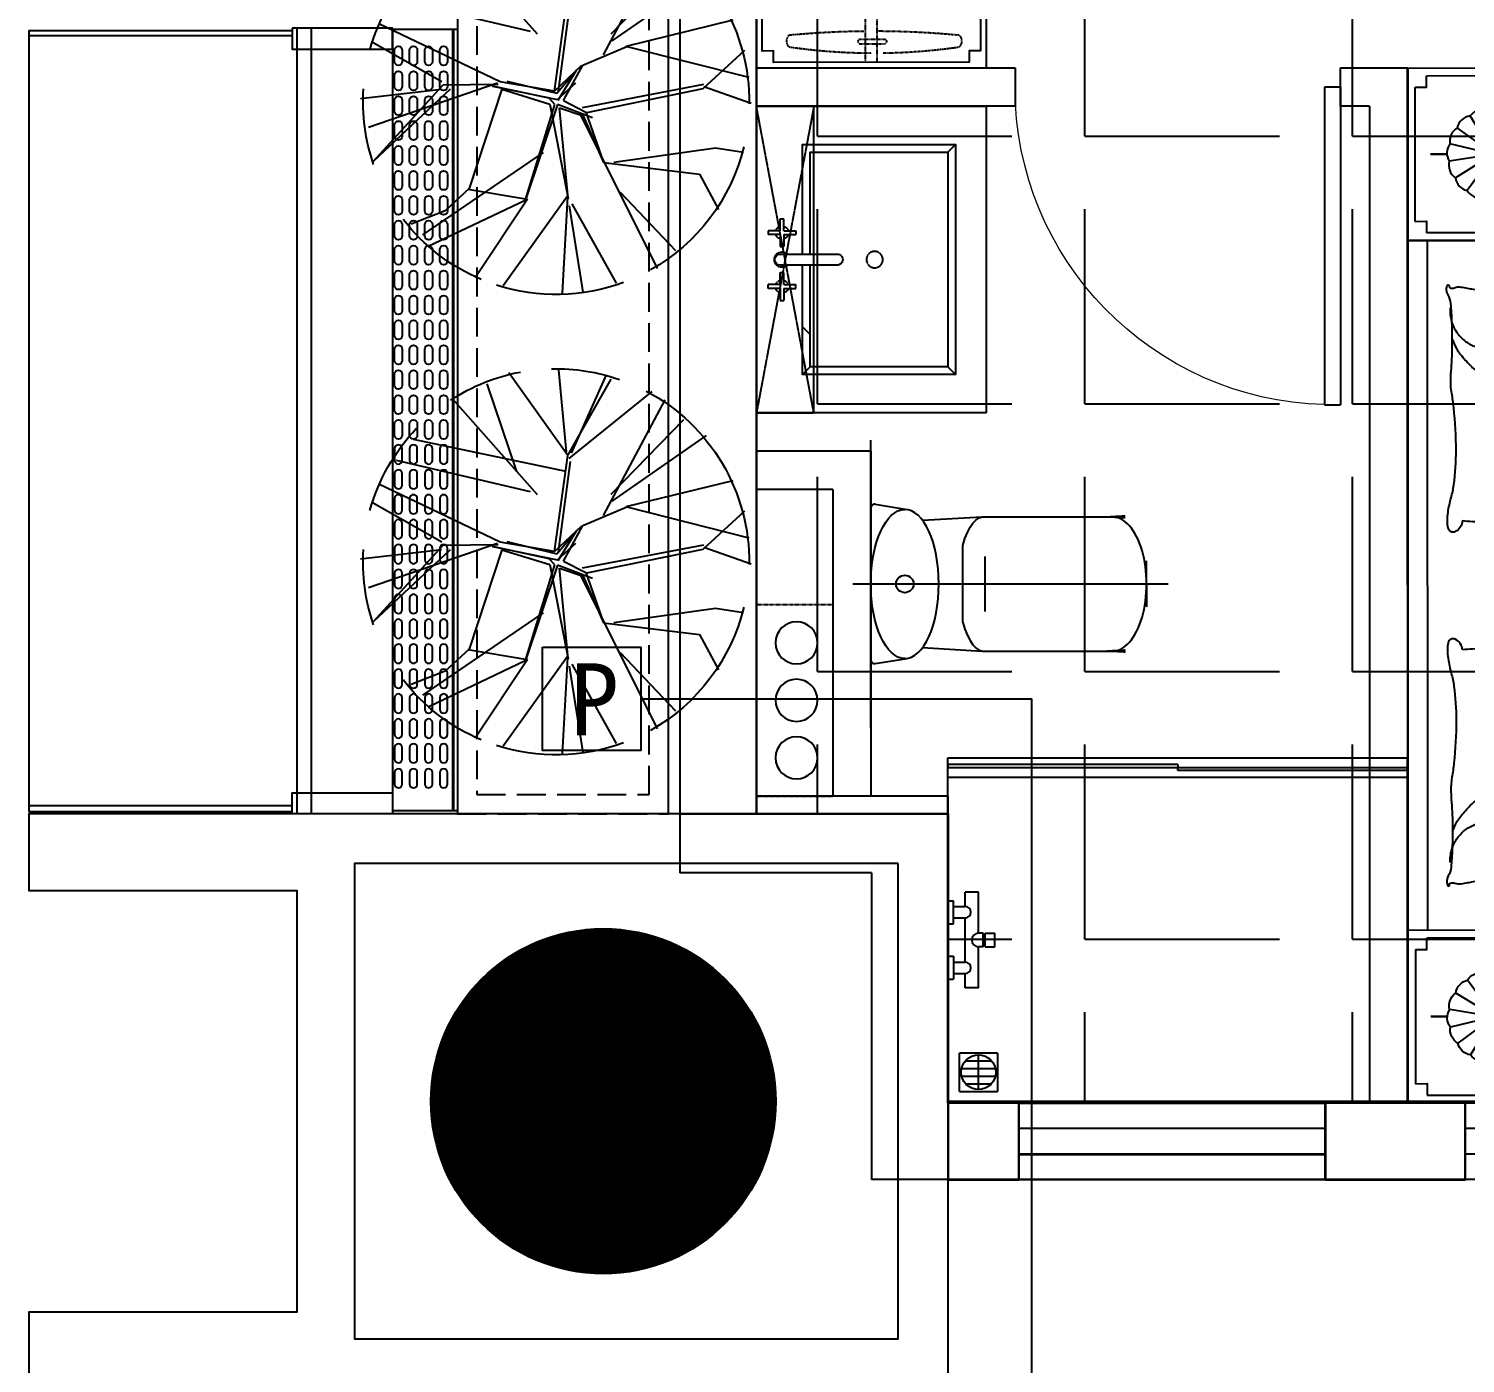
# Model space of a CAD drawing. Extents: x -284868 to 304789, y -137694 to 137894.
# Drawn here: x 56470 to 60220, y -29926 to -26444 of the extents above; entities that cross this region are included whole.
import ezdxf

# ---------------------------------------------------------------- set-up
doc = ezdxf.new("R2010")
doc.units = 0
for name, pattern in [('AX-COMP-140B（200）$0$1#comfort_plan$0$DASH', [0.35, 0.25, -0.1]), ('AX-COMP-160$0$1#comfort_plan$0$DASH', [0.35, 0.25, -0.1]), ('AX-COMP-160$0$DASH', [0.35, 0.25, -0.1]), ('AX-COMP140B-Fur$0$AX-COMP140B-Fur$0$CONTINOUS', [0]), ('AX-COMP140B-Fur$0$AX-COMP140B-Fur$0$XU-140-SF-N1$0$DASH', [0.35, 0.25, -0.1]), ('DASH', [0.35, 0.25, -0.1])]:
    doc.linetypes.add(name, pattern=pattern)
doc.layers.get('0').update_dxf_attribs({"linetype": 'CONTINUOUS'})
for name, color, linetype in [('0-墙', 4, 'CONTINUOUS'), ('0-底图', 251, 'CONTINUOUS'), ('0-建筑外轮廓', 8, 'CONTINUOUS'), ('0-建筑柱体', 251, 'CONTINUOUS'), ('0-窗', 11, 'CONTINUOUS'), ('0-非设计区域', 251, 'CONTINUOUS'), ('EM-插座', 240, 'CONTINUOUS'), ('F-地漏', 8, 'CONTINUOUS'), ('P-完成面', 42, 'CONTINUOUS'), ('P-平面家具', 3, 'CONTINUOUS'), ('P-平面植物', 251, 'CONTINUOUS'), ('WIRE-照明', 130, 'CONTINUOUS')]:
    doc.layers.add(name, color=color, linetype=linetype)
doc.styles.add('宋体', font='')
doc.styles.get('宋体').set_extended_font_data('SimSun')

# ---------------------------------------------------------------- blocks, each defined once
blk = doc.blocks.new('111AX-COMP140B-Fur$0$AX-COMP140B-Fur$0$111110111022110811071652A$C643C1FD2')
for points in [[(28, 342.7, -0.263368), (0.1, 361.5, -0.494818), (9.2, 380.2, -0.049225), (26.9, 382, -0.036831), (50.5, 380.2, -0.031893), (88.5, 372.1, 0.035782), (122.4, 365.1, 0.032941), (212.1, 359.2, 0.026564), (323.3, 365.1, 0.017905), (360.8, 370.4, -0.033397), (381, 372.7, -0.03204), (418.1, 372, 0.018442), (482.4, 368.9, 0.010837), (547.2, 369.7, 0.014624), (595.1, 372.7, 0.111249), (617.7, 380, -0.153708), (634.6, 384, -0.076444), (642, 382.2, -0.215512), (643.9, 380.2, -0.585858), (641.3, 377.2, 0.363489), (636.4, 374.6, 0.191716), (636.4, 363, -0.129675), (638.3, 346.4, -0.01735), (635.3, 329.6, 0.019326), (632.7, 314.5, 0.018818), (626.1, 246.1, 0.021828), (625.2, 186.9, 0.006204), (626.5, 153.1, 0.001963), (632.7, 46.2, 0.028341), (636.9, 10, -0.117014), (636.4, 1.1, -0.36606), (635, 0.2, -0.03973), (621.4, 3, -0.048309), (607.7, 8.5, 0.062981), (597, 12.4, 0.04058), (573.6, 15.8, 0.014345), (506.9, 18, 0.005484), (381.4, 17.3, 0.007153), (285.3, 14.3, 0.008762), (242.7, 11.6, -0.008153), (197, 8.6, -0.06251), (139.9, 13, 0.078669), (94.3, 15.1, 0.047825), (71.9, 10.4, -0.034494), (41.1, 3, -0.023571), (15.8, 0, -0.510228), (14.9, 1.1), (22.4, 31.2), (43, 113.7, 0.073041), (45, 133.3, 0.023305), (39.3, 194.4, 0.018299), (35.2, 217.3, -0.01097), (27.9, 255.3, -0.042281), (24.9, 289.6, -0.027201), (27.9, 343)], [(501.9, 368.9, 0.027842), (478.1, 358.3, 0.048685), (465.5, 350.2, 0.023666), (437.6, 325.8, 0.031223), (418.6, 305.1, 0.046801), (413.5, 297.5, 0.023191), (405.5, 280.7)], [(583.8, 374.6, 0.088153), (549.3, 371, 0.088153), (518.1, 355.8, 0.077547), (496.5, 334.2, 0.077547), (482.4, 307)], [(118.4, 15.8, 0.009729), (145.7, 24.8, 0.009729), (172.6, 34.9, 0.007971), (194.3, 44, 0.007971), (215.8, 53.7)]]:
    blk.add_lwpolyline(points, format="xyb")
blk = doc.blocks.new('111AX-COMP140B-Fur$0$AX-COMP140B-Fur$0$111110111022110811071652A$C5A527934')
for p, q in [((122.8, 492.3), (194, 398.8)), ((469.1, 493.2), (467.3, 399.6)), ((194, 398.8), (261.6, 281.4)), ((347, 320.5), (364.8, 400.5)), ((467.3, 399.6), (490.5, 289.8)), ((592.7, 326.9), (677.8, 361)), ((677.8, 361), (699.5, 357.9)), ((329.2, 269), (347, 320.5)), ((530.8, 243.4), (592.7, 326.9)), ((261.6, 281.4), (277.7, 231.7)), ((277.7, 231.7), (329.2, 269)), ((490.5, 289.8), (530.8, 243.4)), ((530.8, 243.4), (591.1, 268.1)), ((591.1, 268.1), (653.1, 265)), ((653.1, 265), (741.3, 249.6)), ((69.5, 247.7), (37.1, 229.6)), ((162, 260.1), (69.5, 247.7)), ((277.7, 231.7), (162, 260.1)), ((277.7, 231.7), (233.2, 174.8)), ((277.7, 231.7), (288.3, 147)), ((363.6, 226.4), (318.7, 193.9)), ((530.8, 243.4), (363.6, 226.4)), ((530.8, 243.4), (502.9, 169.1)), ((741.3, 249.6), (744.3, 243.8)), ((318.7, 193.9), (307.8, 186.1)), ((233.2, 174.8), (174.5, 132.1)), ((502.9, 169.1), (521.5, 94.8)), ((174.5, 132.1), (90.9, 132.1)), ((289.9, 133.7), (300.6, 48.6)), ((521.5, 94.8), (569.7, 38.5))]:
    blk.add_line(p, q)
blk.add_lwpolyline([(405, 391.5, -0.025626), (394.6, 394, -0.0108), (278.2, 431.5, -0.00456), (199.4, 459.6, -0.01125), (167.9, 471.9, -0.069394), (150.9, 482, 0.079756), (136, 490.4, 0.106399), (122.8, 492.3, 0.328642), (119.2, 489.3, 0.299547), (121.3, 483.4, -0.189917), (126.3, 475.5, -0.033518), (127.3, 466.2, -0.075627), (126.9, 462.1, -0.053489), (124.2, 455.1, -0.017838), (113.3, 435.3, -0.038394), (97.8, 413.4, 0.059529), (88.5, 398.9, 0.035943), (79, 375.3, 0.011245), (55.9, 297.6, 0.006203), (46.6, 262, -0.010783), (41.1, 241.6, -0.019485), (37.1, 229.6, -0.005062), (19.4, 184.4, -0.101392), (4.4, 161.7, 0.223768), (0, 149.6, 0.25558), (2.8, 145.5, 0.081563), (16.9, 140.9, 0.071805), (32.3, 140.8, -0.069985), (48.1, 140.7, -0.03546), (101.7, 129, -0.029432), (163.8, 106.8, -0.001554), (193.8, 93.8, 0.00152), (224.5, 80.6, 0.004735), (256.2, 67.5, -0.00382), (295.6, 51.2, -0.296001), (315.3, 22.1, 0.649774), (334.6, 14, 0.02319), (338.7, 18.2, -0.0288), (342, 21.5, -0.005727), (347.9, 26.7, 0.004358), (355.7, 33.5, 0.027528), (371, 48.7, 0.046214), (378.7, 59, 0.194121), (381.2, 74, -0.133719), (382.3, 95.6, -0.005779), (389, 115.4, -0.008882)], format="xyb")
blk.add_lwpolyline([(770.3, 299.1, 0.101392), (787, 320.6, -0.223768), (792.3, 332.3, -0.25558), (789.8, 336.7, -0.081563), (776.1, 342.3, -0.071805), (760.8, 343.6, 0.069985), (745, 344.9, 0.03546), (692.5, 360.6, 0.029432), (632.3, 387.6, 0.001554), (603.3, 402.8, -0.00152), (573.8, 418.3, -0.004735), (543.1, 433.8, 0.00382), (505.1, 453.1, 0.296001), (487.7, 483.6, 0.265444), (469.1, 493.2, -0.02319), (464.7, 489.3, 0.0288), (461.2, 486.3, 0.005727), (454.9, 481.5, -0.004358), (446.6, 475.3, -0.027528), (430.1, 461.4, -0.046214), (421.7, 451.7, -0.194121), (418, 436.9, 0.133719), (415.3, 415.4, 0.011505), (398.6, 377.3, 0.008882), (374.9, 328.9, 0.012426), (341.4, 267.4, -0.033612), (330, 244.1), (309.3, 193.4), (293.3, 154.3, 0.224341), (280.3, 142.3, -0.722772), (280.1, 134.4, -0.103513), (283.5, 133.9, 0.053465), (290, 133.7, 0.030109), (310.7, 129.5, -0.031436), (330.6, 125.5, -0.05324), (344.2, 125.2, 0.05518), (357.4, 124.8, 0.056271), (380.1, 118.8, 0.0108), (493.3, 72.6, 0.00456), (569.7, 38.5, 0.01125), (600.2, 23.8, 0.069394), (616.3, 12.5, -0.079756), (630.6, 2.9, -0.106399), (643.6, 0, -0.328642), (647.5, 2.8, -0.299547), (645.8, 8.8, 0.189917), (641.5, 17.1, 0.033518), (641.1, 26.4, 0.075627), (641.8, 30.4, 0.053489), (645, 37.3, 0.017838), (657.4, 56.2, 0.038394), (674.5, 76.8, -0.059529), (685, 90.5, -0.035943), (696.3, 113.3, -0.011245), (725.3, 189, -0.006203), (737.2, 223.8, 0.010783), (744.3, 243.8, 0.019485), (749.2, 255.4, 0.005062)], format="xyb", close=True)
blk = doc.blocks.new('111AX-COMP140B-Fur$0$AX-COMP140B-Fur$0$111110111022110811071652cdx床头灯2.0')
for p, q in [((0, 122), (0, 164.8)), ((-6.7, 42.3), (-18.3, 115.8)), ((10, 41.7), (27.5, 114)), ((-22.4, 36.6), (-61.2, 100)), ((25.2, 34.7), (69, 94.8)), ((-34.7, 25.2), (-94.8, 69)), ((0, 19.5), (0, 38.2)), ((36.6, 22.4), (100, 61.2)), ((-122, 0), (-164.8, 0)), ((-41.7, 10), (-114, 27.5)), ((-19.5, 0), (-38.2, 0)), ((19.5, 0), (38.2, 0)), ((42.3, 6.7), (115.8, 18.3)), ((122, 0), (164.8, 0)), ((-42.3, -6.7), (-115.8, -18.3)), ((-36.6, -22.4), (-100, -61.2)), ((-25.2, -34.7), (-69, -94.8)), ((0, -19.5), (0, -38.2)), ((62.6, -99.2), (22.9, -36.2)), ((34.7, -25.2), (96, -67.3)), ((41.7, -10), (114.4, -25.8)), ((-27.3, -114.1), (-10, -41.7)), ((18.7, -113.9), (7, -42.3)), ((0, -122), (0, -164.8))]:
    blk.add_line(p, q)
for points in [[(0, 164.8), (0, 122)], [(-164.8, 0), (-122, 0)], [(164.8, 0), (122.1, -1.7)], [(0, -164.8), (0, -122)]]:
    blk.add_lwpolyline(points)
for radius in [42.9, 38.2]:
    blk.add_circle((0, 0), radius)
for centre, start, end in [((-28.3, 77.1), 75.4809, 145.0445), ((3.3, 82), 52.9809, 122.5445), ((34.5, 74.5), 30.4809, 100.0445), ((-55.7, 60.3), 97.9809, 167.5445), ((60.3, 55.7), 7.9809, 77.5445), ((-74.5, 34.5), 120.4809, 190.0445), ((77.1, 28.3), 345.4809, 55.0445), ((-82, 3.3), 142.9809, 212.5445), ((82, -3.3), 322.9809, 32.5445), ((-77.1, -28.3), 165.4809, 235.0445), ((74.5, -34.5), 300.4809, 10.0445), ((-60.3, -55.7), 187.9809, 257.5445), ((55.7, -60.3), 277.9809, 347.5445), ((-34.5, -74.5), 210.4809, 280.0445), ((28.3, -77.1), 255.4809, 325.0445), ((-3.3, -82), 232.9809, 302.5445)]:
    blk.add_arc(centre, 40.1, start, end)
blk = doc.blocks.new('*U158')
for p, q in [((-900, 0), (-1350, 0)), ((-1350, 0), (-1350, -450)), ((1350, 0), (-1350, 0)), ((-900, 0), (900, 0)), ((-900, -2100), (-900, 0)), ((-900, -450), (-900, 0)), ((900, 0), (900, -2100)), ((900, -450), (900, 0)), ((900, 0), (1350, 0)), ((1350, 0), (1350, -450)), ((-1330, -50), (-1330, -430)), ((-920, -430), (-920, -50)), ((-900, -52.4), (900, -52.4)), ((920, -430), (920, -50)), ((1330, -50), (1330, -430)), ((-1330, -430), (-920, -430)), ((1330, -430), (920, -430)), ((-1350, -450), (-900, -450)), ((1350, -450), (900, -450)), ((900, -2100), (-900, -2100))]:
    blk.add_line(p, q)
at = {"linetype": 'AX-COMP140B-Fur$0$AX-COMP140B-Fur$0$CONTINOUS', "ltscale": 2.5}
blk.add_line((-900, -494.1), (129.6, -493.7), dxfattribs=at)
for points in [[(-1300, -20), (-1300, -50), (-1330, -50)], [(-950, -20), (-1300, -20)], [(-950, -20), (-950, -50), (-920, -50)], [(950, -20), (950, -50), (920, -50)], [(950, -20), (1300, -20)], [(1300, -20), (1300, -50), (1330, -50)]]:
    blk.add_lwpolyline(points)
for points in [[(-1350, -332.6, 0, 18, 0), (-1350, -478.5, 10, 10, 0)], [(1350, -332.6, 0, 18, 0), (1350, -478.5, 10, 10, 0)], [(-900, -349.7, 0, 10, 0), (-900, -477.7, 10, 10, 0)], [(900, -349.7, 0, 10, 0), (900, -477.7, 10, 10, 0)], [(-1380.6, -450, 10, 0, 0), (-1202.9, -450, 10, 10, 0)], [(-873.3, -450, 18, 0, 0), (-1032.5, -450, 10, 10, 0)], [(873.3, -450, 18, 0, 0), (1032.5, -450, 10, 10, 0)], [(1380.6, -450, 10, 0, 0), (1202.9, -450, 10, 10, 0)], [(-668.5, -1859, 10, 0, -0.374242), (-834.4, -1895.4, 10, 10, 2.21586)], [(-686.1, -1863.7, 10, 0, 0.177019), (-693.3, -1995.7, 10, 10, -2.21586)], [(-900, -1958.5, 0, 10, 0), (-900, -2130, 10, 10, 0)], [(900, -2005.4, 0, 10, 0), (900, -2130, 10, 10, 0)], [(-775.4, -2100, 0, 10, 0), (-930, -2100, 10, 10, 0)], [(658.3, -2100, 0, 10, 0), (930, -2100, 10, 10, 0)]]:
    blk.add_lwpolyline(points, format="xyseb")
for centre, radius, start, end in [((128.9, -1775.7), 1282, 53.023, 89.9651), ((10.6, -1124.5), 642, 25.9211, 79.3154), ((-515.9, -1720.7), 391.6, 191.3017, 255.6434), ((-773.9, -1781.8), 129.7, 193.5613, 311.455), ((-519.2, -1944.9), 181.3, 157.7938, 238.8167)]:
    blk.add_arc(centre, radius, start, end, dxfattribs=at)
at = {"linetype": 'AX-COMP140B-Fur$0$AX-COMP140B-Fur$0$XU-140-SF-N1$0$DASH', "ltscale": 2.5}
blk.add_arc((757.9, -855.2), 175.9, 36.1213, 174.8116, dxfattribs=at)
at = {"xscale": -1}
for name, p in [('111AX-COMP140B-Fur$0$AX-COMP140B-Fur$0$111110111022110811071652cdx床头灯2.0', (-1125, -225)), ('111AX-COMP140B-Fur$0$AX-COMP140B-Fur$0$111110111022110811071652A$C643C1FD2', (-140.3, -485.7)), ('111AX-COMP140B-Fur$0$AX-COMP140B-Fur$0$111110111022110811071652A$C5A527934', (835.6, -1956.2))]:
    blk.add_blockref(name, p, dxfattribs=at)
for name, p in [('111AX-COMP140B-Fur$0$AX-COMP140B-Fur$0$111110111022110811071652cdx床头灯2.0', (1125, -225)), ('111AX-COMP140B-Fur$0$AX-COMP140B-Fur$0$111110111022110811071652A$C643C1FD2', (140.3, -485.7))]:
    blk.add_blockref(name, p)
blk = doc.blocks.new('200142T2140sdf43dfgergf1217ghh165451564560402NEW2ffdfdfdsfsfe2322fadfadf03093088212A$C35C56D37')
at = {"linetype": 'DASH', "ltscale": 0.2}
for p, q in [((180, 75.9), (243.3, 95.3)), ((183.6, 64.1), (246.9, 83.5))]:
    blk.add_line(p, q, dxfattribs=at)
for centre, radius, start, end in [((664.4, -1374.9), 1553.6, 98.827, 106.1712), ((415.6, 140.3), 22.5, 331.5297, 62.5104), ((-460.3, 2299.3), 2347.3, 287.1469, 292.4323), ((664.4, -1374.9), 1553.6, 107.3266, 115.2131), ((185.8, 71.2), 7.48, 140.9975, 253.0426), ((243.5, 88.9), 6.43, 302.1071, 91.933), ((-460.3, 2299.3), 2347.3, 281.6078, 286.3821), ((22.4, 19.9), 22.5, 151.5297, 242.5104)]:
    blk.add_arc(centre, radius, start, end, dxfattribs=at)
blk = doc.blocks.new('*U174')
at = {"color": 8, "linetype": 'DASH', "ltscale": 0.2}
for p, q in [((-15, 862), (-15, -8.9)), ((15, 862), (15, -8.9))]:
    blk.add_line(p, q, dxfattribs=at)
blk.add_lwpolyline([(-300, 877), (-300, -23.9), (300, -23.9), (300, 877), (-300, 877)])
at = {"color": 8}
blk.add_lwpolyline([(-255, -8.9), (255, -8.9), (255, 21.1), (285, 21.1), (285, 832), (255, 832), (255, 862), (-255, 862), (-255, 832), (-285, 832), (-285, 21.1), (-255, 21.1), (-255, -8.9)], dxfattribs=at)
at = {"rotation": 343.0620202558109}
for p in [(-225.4, 793.7), (-225.4, 673.7), (-225.4, 553.7), (-225.4, 433.7), (-225.4, 313.7), (-225.4, 193.7), (-225.4, 73.7)]:
    blk.add_blockref('200142T2140sdf43dfgergf1217ghh165451564560402NEW2ffdfdfdsfsfe2322fadfadf03093088212A$C35C56D37', p, dxfattribs=at)
blk = doc.blocks.new('*U163')
for p, q in [((-350, -920), (-350, 280)), ((-300, 280), (-350, 280)), ((-325, -320), (-325, 280)), ((-325, 280), (-317, 280)), ((-317, 280), (-317, -320)), ((-300, -920), (-300, 280)), ((550, 280), (-300, 280)), ((550, -920), (550, 280)), ((-333, -320), (-333, -920)), ((-333, -320), (-325, -320)), ((-325, -920), (-325, -320)), ((-317, -320), (-325, -320)), ((142.5, -797.5), (107.5, -797.5)), ((107.5, -822.5), (107.5, -797.5)), ((142.5, -822.5), (107.5, -822.5)), ((109.5, -827.5), (109.5, -822.5)), ((140.5, -827.5), (140.5, -822.5)), ((142.5, -822.5), (142.5, -797.5)), ((420, -790), (420, -890)), ((420, -790), (520, -790)), ((440, -873.5), (440, -806.5)), ((460, -883.9), (460, -796.1)), ((480, -883.9), (480, -796.1)), ((500, -873.5), (500, -806.5)), ((520, -890), (520, -790)), ((0, -840), (0, -875)), ((107.5, -840), (0, -840)), ((107.5, -827.5), (107.5, -840)), ((142.5, -827.5), (107.5, -827.5)), ((142.5, -827.5), (142.5, -840)), ((250, -840), (142.5, -840)), ((250, -840), (250, -875)), ((515, -840), (425, -840)), ((37.5, -875), (0, -875)), ((37.5, -905), (37.5, -875)), ((67.5, -905), (67.5, -875)), ((182.5, -875), (67.5, -875)), ((182.5, -905), (182.5, -875)), ((250, -875), (212.5, -875)), ((212.5, -905), (212.5, -875)), ((520, -890), (420, -890)), ((-300, -920), (-350, -920)), ((-333, -920), (-325, -920)), ((550, -920), (-300, -920)), ((22.5, -920), (22.5, -905)), ((82.5, -905), (22.5, -905)), ((82.5, -920), (22.5, -920)), ((82.5, -920), (82.5, -905)), ((167.5, -920), (82.5, -920)), ((167.5, -920), (167.5, -905)), ((167.5, -905), (227.5, -905)), ((167.5, -920), (227.5, -920)), ((227.5, -920), (227.5, -905))]:
    blk.add_line(p, q)
blk.add_circle((470, -840), 45)
for centre, radius, start, end in [((52.5, -875), 15, 0, 180), ((125, -840), 17.5, 180, 0), ((197.5, -875), 15, 0, 180)]:
    blk.add_arc(centre, radius, start, end)
blk = doc.blocks.new('*U164')
at = {"linetype": 'AX-COMP-160$0$1#comfort_plan$0$DASH'}
for p, q in [((-1199.9, 130), (-1199.9, 280)), ((-1199.9, 280), (-399.9, 280)), ((-399.9, 130), (-1199.9, 280)), ((-1199.9, 130), (-399.9, 280)), ((-399.9, 280), (-399.9, 130)), ((-399.9, 130), (-1199.9, 130))]:
    blk.add_line(p, q, dxfattribs=at)
for p, q in [((-1199.9, 280), (-1199.9, -320)), ((-399.9, 280), (-1199.9, 280)), ((-399.9, -320), (-399.9, 280)), ((-875.4, 218.2), (-875.4, 249.5)), ((-875.4, 249.5), (-865.4, 249.5)), ((-865.4, 218.2), (-865.4, 249.5)), ((-734.6, 218.2), (-734.6, 249.5)), ((-724.6, 249.5), (-734.6, 249.5)), ((-724.6, 218.2), (-724.6, 249.5)), ((-875.4, 218.2), (-906.6, 218.2)), ((-906.6, 218.2), (-906.6, 208.2)), ((-875.4, 208.2), (-906.6, 208.2)), ((-875.4, 208.2), (-875.4, 177)), ((-865.4, 218.2), (-834.1, 218.2)), ((-865.4, 208.2), (-834.1, 208.2)), ((-865.4, 208.2), (-865.4, 177)), ((-834.1, 218.2), (-834.1, 208.2)), ((-734.6, 218.2), (-765.9, 218.2)), ((-765.9, 218.2), (-765.9, 208.2)), ((-734.6, 208.2), (-765.9, 208.2)), ((-734.6, 208.2), (-734.6, 177)), ((-724.6, 218.2), (-693.4, 218.2)), ((-724.6, 208.2), (-693.4, 208.2)), ((-724.6, 208.2), (-724.6, 177)), ((-693.4, 218.2), (-693.4, 208.2)), ((-875.4, 177), (-865.4, 177)), ((-724.6, 177), (-734.6, 177)), ((-604.9, 140), (-624.9, 160)), ((-519.9, 140), (-499.9, 160)), ((-1079.9, -220), (-1099.9, -240)), ((-519.9, -220), (-499.9, -240)), ((-1199.9, -320), (-399.9, -320))]:
    blk.add_line(p, q)
at = {"linetype": 'AX-COMP-160$0$DASH'}
for p, q in [((-814.4, 217.6), (-814.4, 70.8)), ((-785.6, 70.8), (-785.6, 217.6))]:
    blk.add_line(p, q, dxfattribs=at)
for points in [[(-814.4, 160), (-1099.9, 160), (-1099.9, -240), (-499.9, -240), (-499.9, 160), (-785.6, 160)], [(-814.4, 140), (-1079.9, 140), (-1079.9, -220), (-519.9, -220), (-519.9, 140), (-785.6, 140)]]:
    blk.add_lwpolyline(points)
blk.add_circle((-800, -28.6), 21.4, dxfattribs=at)
for centre, start, end in [((-870.4, 213.2), 107.0027, 162.9973), ((-870.4, 213.2), 17.0027, 72.9973), ((-729.6, 213.2), 107.0027, 162.9973), ((-729.6, 213.2), 17.0027, 72.9973), ((-870.4, 213.2), 197.0027, 252.9973), ((-870.4, 213.2), 287.0027, 342.9973), ((-729.6, 213.2), 197.0027, 252.9973), ((-729.6, 213.2), 287.0027, 342.9973)]:
    blk.add_arc(centre, 17.1, start, end, dxfattribs=at)
for centre, radius, start, end in [((-800, 213.2), 20, 315.9573, 224.0427), ((-800, 217.6), 14.4, 0, 180), ((-800, 69.2), 14.5, 173.574, 6.426)]:
    blk.add_arc(centre, radius, start, end)
blk = doc.blocks.new('*U317')
at = {"ltscale": 10}
for p, q in [((0, 327), (0, -496.5)), ((-208, 268.7), (-194.2, 185.4)), ((-197.6, 280), (197.6, 280)), ((208, 268.7), (194.2, 185.4)), ((-166, 144.9), (-175, -10.6)), ((166, 144.9), (175, -10.6)), ((-100.2, 39.7), (100.2, 39.7)), ((0, 25.9), (0, -63.5)), ((-175, -12), (-175, -351.2)), ((-71.7, -18.8), (71.7, -18.8)), ((-43.6, -18.8), (43.6, -18.8)), ((175, -12), (175, -351.2))]:
    blk.add_line(p, q, dxfattribs=at)
for p, q in [((-375, 280), (375, 280)), ((-175, -351.2), (-175, -384.6)), ((0, -440), (-59.9, -440)), ((0, -440), (59.9, -440))]:
    blk.add_line(p, q)
for points in [[(-175, -384.6, 10, 0, 0), (-175, -296.7, 10, 10, 0)], [(175, -384.6, 10, 0, 0), (175, -296.7, 10, 10, 0)]]:
    blk.add_lwpolyline(points, format="xyseb")
blk.add_circle((0, 191.2), 22.8, dxfattribs=at)
for centre, start, end in [((-197.6, 269.5), 90, 184.8886), ((197.6, 269.5), 355.1114, 90)]:
    blk.add_arc(centre, 10.4, start, end, dxfattribs=at)
at = {"ltscale": 10, "extrusion": (0, 0, -1)}
for centre, major_axis, ratio, start_param, end_param in [((0, 191.2), (194.6, 0), 0.456392, 3.141593, 6.283185), ((0.7, -11.9), (-174.9, 3.2), 0.369842, 2.169272, 3.218057)]:
    blk.add_ellipse(centre, major_axis=major_axis, ratio=ratio, start_param=start_param, end_param=end_param, dxfattribs=at)
at = {"ltscale": 10}
for centre, major_axis, ratio, start_param, end_param in [((0, 191.2), (194.6, 0), 0.456392, 3.141593, 6.283185), ((-0.7, -11.9), (174.9, 3.2), 0.369842, 2.169272, 3.218057), ((0, -351.2), (-175, 0), 0.507463, 0, 3.141593)]:
    blk.add_ellipse(centre, major_axis=major_axis, ratio=ratio, start_param=start_param, end_param=end_param, dxfattribs=at)
blk = doc.blocks.new('1110000110023AX-COMP-140B（200）$0$111110111022110811071652CDX卫生间立管047060')
at = {"linetype": 'AX-COMP-140B（200）$0$1#comfort_plan$0$DASH', "ltscale": 0.2}
for p, q in [((-250, 105), (250, 105)), ((-250, 105), (-250, -95)), ((250, 105), (250, -95)), ((-250, -95), (250, -95))]:
    blk.add_line(p, q, dxfattribs=at)
for centre in [(-150, 0), (0, 0), (150, 0)]:
    blk.add_circle(centre, 55)
blk = doc.blocks.new('*U316')
for p, q in [((600, 80), (600, 280)), ((700, -20), (700, 280)), ((600, 80), (-200, 80)), ((-200, -20), (700, -20))]:
    blk.add_line(p, q)
at = {"extrusion": (0, 0, -1), "zscale": -1}
blk.add_blockref('1110000110023AX-COMP-140B（200）$0$111110111022110811071652CDX卫生间立管047060', (-50, 175), dxfattribs=at)
blk = doc.blocks.new('$WINLIB2D$00000001')
for points in [[(-0.5, 0.5), (-0.5, -0.5)], [(-0.5, 0.5), (0.5, 0.5)], [(0.5, -0.5), (0.5, 0.5)], [(0.5, 0.1667), (-0.5, 0.1667)], [(0.5, -0.1667), (-0.5, -0.1667)], [(-0.5, -0.5), (0.5, -0.5)]]:
    blk.add_lwpolyline(points)
blk = doc.blocks.new('0000110023$DorLib2D$00000001000015')
for p, q in [((0.45, 0.975), (0.5, 0.975)), ((0.45, 0), (0.45, 0.975)), ((0.5, 0), (0.5, 0.975)), ((0.5, 0), (0.45, 0))]:
    blk.add_line(p, q)
at = {"lineweight": 13}
blk.add_arc((0.475, 0), 0.975, 91.4693, 180, dxfattribs=at)
blk = doc.blocks.new('vrthr')
for p, q in [((207297.3, 273357.6), (207297.3, 271757.6)), ((207497.3, 273357.6), (207497.3, 271757.6)), ((207297.3, 271757.6), (207297.3, 269657.6)), ((207497.3, 271657.6), (207497.3, 269857.6)), ((207997.3, 269857.6), (207497.3, 269857.6)), ((207997.3, 269857.6), (207997.3, 269057.6)), ((207797.3, 269657.6), (207297.3, 269657.6)), ((207797.3, 269657.6), (207797.3, 268857.6)), ((207997.3, 269057.6), (208181.9, 269057.6)), ((208181.9, 269057.6), (208181.9, 268857.6)), ((208981.9, 268857.6), (208981.9, 269057.6)), ((208981.9, 269057.6), (209097.3, 269057.6)), ((209197.3, 269057.6), (209347.3, 269057.6)), ((209347.3, 269057.6), (209347.3, 268857.6)), ((208181.9, 268857.6), (207797.3, 268857.6)), ((209197.3, 268857.6), (208981.9, 268857.6)), ((209347.3, 268857.6), (209197.3, 268857.6))]:
    blk.add_line(p, q)
at = {"linetype": 'Continuous'}
for p, q in [((207497.3, 271757.6), (208172.3, 271757.6)), ((208172.3, 271757.6), (208172.3, 271657.6)), ((209022.3, 271657.6), (209022.3, 271757.6)), ((209022.3, 271757.6), (209197.3, 271757.6)), ((209197.3, 271757.6), (209197.3, 269057.6)), ((208172.3, 271657.6), (207497.3, 271657.6)), ((209097.3, 271657.6), (209022.3, 271657.6)), ((209097.3, 271657.6), (209097.3, 269057.6))]:
    blk.add_line(p, q, dxfattribs=at)
at = {"extrusion": (0, 0, -1), "zscale": -1, "rotation": 179.9210611518895}
blk.add_blockref('*U174', (-207796.1, 272634.2, 0), dxfattribs=at)
at = {"extrusion": (2.7698e-19, 6.03939e-06, 1), "rotation": 90.02800586129652}
blk.add_blockref('*U158', (209197.3, 270407.4, 1.6), dxfattribs=at)
for name, p, xscale, yscale, zscale, rotation in [('0000110023$DorLib2D$00000001000015', (208597.3, 271707.6), -849.9999999999941, 849.9999999999941, 850, 179.9999850650601), ('$WINLIB2D$00000001', (208581.9, 268957.6), -800.0000000037252, 200, 800.0000000037253, 1.585814080051762e-05)]:
    blk.add_blockref(name, p, dxfattribs=dict(xscale=xscale, yscale=yscale, zscale=zscale, rotation=rotation))
at = {"extrusion": (-7.46512e-11, -1.57277e-12, -1), "zscale": -1, "rotation": 270}
blk.add_blockref('*U164', (-207777.3, 270457.6, 0), dxfattribs=at)
at = {"extrusion": (-8.47048e-22, -4.34626e-31, -1), "xscale": -1, "zscale": -1, "rotation": 270}
blk.add_blockref('*U317', (-208075.8, 270411.3, 0), dxfattribs=at)
at = {"rotation": 90}
blk.add_blockref('*U316', (207777, 270057.6, 0), dxfattribs=at)
at = {"extrusion": (-2.54112e-21, 3.38812e-21, -1), "xscale": -1.000000000000006, "zscale": -1.000000000000006, "rotation": 90.00101718333349}
blk.add_blockref('*U163', (-208917, 269607.3, 0), dxfattribs=at)
at = {"linetype": 'Continuous', "xscale": -2800, "yscale": 200, "zscale": 2800, "rotation": 1.585814080051754e-05}
blk.add_blockref('$WINLIB2D$00000001', (210747.3, 268957.6), dxfattribs=at)
blk = doc.blocks.new('_YZH')
at = {"const_width": 0.5}
blk.add_lwpolyline([(-0.25, 0, 1), (0.25, 0, 1)], format="xyb", close=True, dxfattribs=at)
at = {"color": 4}
blk.add_circle((0, 0), 0.5, dxfattribs=at)
blk = doc.blocks.new('sgASGHHHH')
at = {"xscale": 900, "yscale": 900, "zscale": 900}
blk.add_blockref('_YZH', (-119845.8, -931674), dxfattribs=at)
blk = doc.blocks.new('A$C3B8026B3')
blk.add_line((949.5, 8945), (949.5, 7005))
for points in [[(688, 9000), (688, 8945), (949.5, 8945), (949.5, 9000)], [(688, 6950), (688, 7005), (949.5, 7005), (949.5, 6950)]]:
    blk.add_lwpolyline(points, close=True)
for points in [[(700, 9000), (700, 6950)], [(737.5, 9000), (737.5, 6950)], [(0, 8994), (0, 6956)]]:
    blk.add_lwpolyline(points)
at = {"elevation": 0}
for points in [[(0, 8994), (688, 8994), (688, 8979.5), (0, 8979.5)], [(0, 6956), (688, 6956), (688, 6970.5), (0, 6970.5)]]:
    blk.add_lwpolyline(points, dxfattribs=at)
blk = doc.blocks.new('A$C770634BF')
at = {"layer": '0-建筑外轮廓', "color": 42}
blk.add_lwpolyline([(750, -45950), (-1650, -45950), (-1650, -46150), (-950, -46150), (-950, -47250), (-1650, -47250), (-1650, -47450), (750, -47450)], close=True, dxfattribs=at)
at = {"layer": '0-建筑外轮廓', "color": 251}
blk.add_lwpolyline([(620, -46080), (-800, -46080), (-800, -47320), (620, -47320)], close=True, dxfattribs=at)
blk = doc.blocks.new('A$C678165FB')
for p, q in [((-36642.5, 5306, 0), (-36642.5, 7344)), ((-36640.4, 5306, 0), (-36640.4, 7344))]:
    blk.add_line(p, q)
blk.add_lwpolyline([(-36630.5, 17800), (-36630.5, 5300)])
blk.add_lwpolyline([(-36630, 5306), (-36630, 7344), (-36800.5, 7344), (-36800.5, 5306)], close=True)
for points in [[(-36775, 7290), (-36775, 7260, -1), (-36795, 7260), (-36795, 7290, -0.999999)], [(-36735.6, 7290), (-36735.6, 7260, -1), (-36755.6, 7260), (-36755.6, 7290, -0.999999)], [(-36696.3, 7290), (-36696.3, 7260, -1), (-36716.3, 7260), (-36716.3, 7290, -0.999999)], [(-36656.9, 7290), (-36656.9, 7260, -1), (-36676.9, 7260), (-36676.9, 7290, -0.999999)], [(-36775, 7225), (-36775, 7195, -1), (-36795, 7195), (-36795, 7225, -0.999999)], [(-36735.6, 7225), (-36735.6, 7195, -1), (-36755.6, 7195), (-36755.6, 7225, -0.999999)], [(-36696.3, 7225), (-36696.3, 7195, -1), (-36716.3, 7195), (-36716.3, 7225, -0.999999)], [(-36656.9, 7225), (-36656.9, 7195, -1), (-36676.9, 7195), (-36676.9, 7225, -0.999999)], [(-36775, 7160), (-36775, 7130, -1), (-36795, 7130), (-36795, 7160, -0.999999)], [(-36735.6, 7160), (-36735.6, 7130, -1), (-36755.6, 7130), (-36755.6, 7160, -0.999999)], [(-36696.3, 7160), (-36696.3, 7130, -1), (-36716.3, 7130), (-36716.3, 7160, -0.999999)], [(-36656.9, 7160), (-36656.9, 7130, -1), (-36676.9, 7130), (-36676.9, 7160, -0.999999)], [(-36775, 7095), (-36775, 7065, -1), (-36795, 7065), (-36795, 7095, -0.999999)], [(-36735.6, 7095), (-36735.6, 7065, -1), (-36755.6, 7065), (-36755.6, 7095, -0.999999)], [(-36696.3, 7095), (-36696.3, 7065, -1), (-36716.3, 7065), (-36716.3, 7095, -0.999999)], [(-36656.9, 7095), (-36656.9, 7065, -1), (-36676.9, 7065), (-36676.9, 7095, -0.999999)], [(-36775, 7030), (-36775, 7000, -1), (-36795, 7000), (-36795, 7030, -0.999999)], [(-36735.6, 7030), (-36735.6, 7000, -1), (-36755.6, 7000), (-36755.6, 7030, -0.999999)], [(-36696.3, 7030), (-36696.3, 7000, -1), (-36716.3, 7000), (-36716.3, 7030, -0.999999)], [(-36656.9, 7030), (-36656.9, 7000, -1), (-36676.9, 7000), (-36676.9, 7030, -0.999999)], [(-36775, 6965), (-36775, 6935, -1), (-36795, 6935), (-36795, 6965, -0.999999)], [(-36735.6, 6965), (-36735.6, 6935, -1), (-36755.6, 6935), (-36755.6, 6965, -0.999999)], [(-36696.3, 6965), (-36696.3, 6935, -1), (-36716.3, 6935), (-36716.3, 6965, -0.999999)], [(-36656.9, 6965), (-36656.9, 6935, -1), (-36676.9, 6935), (-36676.9, 6965, -0.999999)], [(-36775, 6900), (-36775, 6870, -1), (-36795, 6870), (-36795, 6900, -0.999999)], [(-36735.6, 6900), (-36735.6, 6870, -1), (-36755.6, 6870), (-36755.6, 6900, -0.999999)], [(-36696.3, 6900), (-36696.3, 6870, -1), (-36716.3, 6870), (-36716.3, 6900, -0.999999)], [(-36656.9, 6900), (-36656.9, 6870, -1), (-36676.9, 6870), (-36676.9, 6900, -0.999999)], [(-36775, 6835), (-36775, 6805, -1), (-36795, 6805), (-36795, 6835, -0.999999)], [(-36735.6, 6835), (-36735.6, 6805, -1), (-36755.6, 6805), (-36755.6, 6835, -0.999999)], [(-36696.3, 6835), (-36696.3, 6805, -1), (-36716.3, 6805), (-36716.3, 6835, -0.999999)], [(-36656.9, 6835), (-36656.9, 6805, -1), (-36676.9, 6805), (-36676.9, 6835, -0.999999)], [(-36775, 6770), (-36775, 6740, -1), (-36795, 6740), (-36795, 6770, -0.999999)], [(-36735.6, 6770), (-36735.6, 6740, -1), (-36755.6, 6740), (-36755.6, 6770, -0.999999)], [(-36696.3, 6770), (-36696.3, 6740, -1), (-36716.3, 6740), (-36716.3, 6770, -0.999999)], [(-36656.9, 6770), (-36656.9, 6740, -1), (-36676.9, 6740), (-36676.9, 6770, -0.999999)], [(-36775, 6705), (-36775, 6675, -1), (-36795, 6675), (-36795, 6705, -0.999999)], [(-36735.6, 6705), (-36735.6, 6675, -1), (-36755.6, 6675), (-36755.6, 6705, -0.999999)], [(-36696.3, 6705), (-36696.3, 6675, -1), (-36716.3, 6675), (-36716.3, 6705, -0.999999)], [(-36656.9, 6705), (-36656.9, 6675, -1), (-36676.9, 6675), (-36676.9, 6705, -0.999999)], [(-36775, 6640), (-36775, 6610, -1), (-36795, 6610), (-36795, 6640, -0.999999)], [(-36735.6, 6640), (-36735.6, 6610, -1), (-36755.6, 6610), (-36755.6, 6640, -0.999999)], [(-36696.3, 6640), (-36696.3, 6610, -1), (-36716.3, 6610), (-36716.3, 6640, -0.999999)], [(-36656.9, 6640), (-36656.9, 6610, -1), (-36676.9, 6610), (-36676.9, 6640, -0.999999)], [(-36775, 6575), (-36775, 6545, -1), (-36795, 6545), (-36795, 6575, -0.999999)], [(-36735.6, 6575), (-36735.6, 6545, -1), (-36755.6, 6545), (-36755.6, 6575, -0.999999)], [(-36696.3, 6575), (-36696.3, 6545, -1), (-36716.3, 6545), (-36716.3, 6575, -0.999999)], [(-36656.9, 6575), (-36656.9, 6545, -1), (-36676.9, 6545), (-36676.9, 6575, -0.999999)], [(-36775, 6510), (-36775, 6480, -1), (-36795, 6480), (-36795, 6510, -0.999999)], [(-36735.6, 6510), (-36735.6, 6480, -1), (-36755.6, 6480), (-36755.6, 6510, -0.999999)], [(-36696.3, 6510), (-36696.3, 6480, -1), (-36716.3, 6480), (-36716.3, 6510, -0.999999)], [(-36656.9, 6510), (-36656.9, 6480, -1), (-36676.9, 6480), (-36676.9, 6510, -0.999999)], [(-36775, 6445), (-36775, 6415, -1), (-36795, 6415), (-36795, 6445, -0.999999)], [(-36735.6, 6445), (-36735.6, 6415, -1), (-36755.6, 6415), (-36755.6, 6445, -0.999999)], [(-36696.3, 6445), (-36696.3, 6415, -1), (-36716.3, 6415), (-36716.3, 6445, -0.999999)], [(-36656.9, 6445), (-36656.9, 6415, -1), (-36676.9, 6415), (-36676.9, 6445, -0.999999)], [(-36775, 6380), (-36775, 6350, -1), (-36795, 6350), (-36795, 6380, -0.999999)], [(-36735.6, 6380), (-36735.6, 6350, -1), (-36755.6, 6350), (-36755.6, 6380, -0.999999)], [(-36696.3, 6380), (-36696.3, 6350, -1), (-36716.3, 6350), (-36716.3, 6380, -0.999999)], [(-36656.9, 6380), (-36656.9, 6350, -1), (-36676.9, 6350), (-36676.9, 6380, -0.999999)], [(-36775, 6315), (-36775, 6285, -1), (-36795, 6285), (-36795, 6315, -0.999999)], [(-36735.6, 6315), (-36735.6, 6285, -1), (-36755.6, 6285), (-36755.6, 6315, -0.999999)], [(-36696.3, 6315), (-36696.3, 6285, -1), (-36716.3, 6285), (-36716.3, 6315, -0.999999)], [(-36656.9, 6315), (-36656.9, 6285, -1), (-36676.9, 6285), (-36676.9, 6315, -0.999999)], [(-36775, 6220), (-36775, 6250, 1), (-36795, 6250), (-36795, 6220, 0.999999)], [(-36735.6, 6220), (-36735.6, 6250, 1), (-36755.6, 6250), (-36755.6, 6220, 0.999999)], [(-36696.3, 6220), (-36696.3, 6250, 1), (-36716.3, 6250), (-36716.3, 6220, 0.999999)], [(-36656.9, 6220), (-36656.9, 6250, 1), (-36676.9, 6250), (-36676.9, 6220, 0.999999)], [(-36775, 6155), (-36775, 6185, 1), (-36795, 6185), (-36795, 6155, 0.999999)], [(-36735.6, 6155), (-36735.6, 6185, 1), (-36755.6, 6185), (-36755.6, 6155, 0.999999)], [(-36696.3, 6155), (-36696.3, 6185, 1), (-36716.3, 6185), (-36716.3, 6155, 0.999999)], [(-36656.9, 6155), (-36656.9, 6185, 1), (-36676.9, 6185), (-36676.9, 6155, 0.999999)], [(-36775, 6090), (-36775, 6120, 1), (-36795, 6120), (-36795, 6090, 0.999999)], [(-36735.6, 6090), (-36735.6, 6120, 1), (-36755.6, 6120), (-36755.6, 6090, 0.999999)], [(-36696.3, 6090), (-36696.3, 6120, 1), (-36716.3, 6120), (-36716.3, 6090, 0.999999)], [(-36656.9, 6090), (-36656.9, 6120, 1), (-36676.9, 6120), (-36676.9, 6090, 0.999999)], [(-36775, 6025), (-36775, 6055, 1), (-36795, 6055), (-36795, 6025, 0.999999)], [(-36735.6, 6025), (-36735.6, 6055, 1), (-36755.6, 6055), (-36755.6, 6025, 0.999999)], [(-36696.3, 6025), (-36696.3, 6055, 1), (-36716.3, 6055), (-36716.3, 6025, 0.999999)], [(-36656.9, 6025), (-36656.9, 6055, 1), (-36676.9, 6055), (-36676.9, 6025, 0.999999)], [(-36775, 5960), (-36775, 5990, 1), (-36795, 5990), (-36795, 5960, 0.999999)], [(-36735.6, 5960), (-36735.6, 5990, 1), (-36755.6, 5990), (-36755.6, 5960, 0.999999)], [(-36696.3, 5960), (-36696.3, 5990, 1), (-36716.3, 5990), (-36716.3, 5960, 0.999999)], [(-36656.9, 5960), (-36656.9, 5990, 1), (-36676.9, 5990), (-36676.9, 5960, 0.999999)], [(-36775, 5895), (-36775, 5925, 1), (-36795, 5925), (-36795, 5895, 0.999999)], [(-36735.6, 5895), (-36735.6, 5925, 1), (-36755.6, 5925), (-36755.6, 5895, 0.999999)], [(-36696.3, 5895), (-36696.3, 5925, 1), (-36716.3, 5925), (-36716.3, 5895, 0.999999)], [(-36656.9, 5895), (-36656.9, 5925, 1), (-36676.9, 5925), (-36676.9, 5895, 0.999999)], [(-36775, 5830), (-36775, 5860, 1), (-36795, 5860), (-36795, 5830, 0.999999)], [(-36735.6, 5830), (-36735.6, 5860, 1), (-36755.6, 5860), (-36755.6, 5830, 0.999999)], [(-36696.3, 5830), (-36696.3, 5860, 1), (-36716.3, 5860), (-36716.3, 5830, 0.999999)], [(-36656.9, 5830), (-36656.9, 5860, 1), (-36676.9, 5860), (-36676.9, 5830, 0.999999)], [(-36775, 5765), (-36775, 5795, 1), (-36795, 5795), (-36795, 5765, 0.999999)], [(-36735.6, 5765), (-36735.6, 5795, 1), (-36755.6, 5795), (-36755.6, 5765, 0.999999)], [(-36696.3, 5765), (-36696.3, 5795, 1), (-36716.3, 5795), (-36716.3, 5765, 0.999999)], [(-36656.9, 5765), (-36656.9, 5795, 1), (-36676.9, 5795), (-36676.9, 5765, 0.999999)], [(-36775, 5700), (-36775, 5730, 1), (-36795, 5730), (-36795, 5700, 0.999999)], [(-36735.6, 5700), (-36735.6, 5730, 1), (-36755.6, 5730), (-36755.6, 5700, 0.999999)], [(-36696.3, 5700), (-36696.3, 5730, 1), (-36716.3, 5730), (-36716.3, 5700, 0.999999)], [(-36656.9, 5700), (-36656.9, 5730, 1), (-36676.9, 5730), (-36676.9, 5700, 0.999999)], [(-36775, 5635), (-36775, 5665, 1), (-36795, 5665), (-36795, 5635, 0.999999)], [(-36735.6, 5635), (-36735.6, 5665, 1), (-36755.6, 5665), (-36755.6, 5635, 0.999999)], [(-36696.3, 5635), (-36696.3, 5665, 1), (-36716.3, 5665), (-36716.3, 5635, 0.999999)], [(-36656.9, 5635), (-36656.9, 5665, 1), (-36676.9, 5665), (-36676.9, 5635, 0.999999)], [(-36775, 5570), (-36775, 5600, 1), (-36795, 5600), (-36795, 5570, 0.999999)], [(-36735.6, 5570), (-36735.6, 5600, 1), (-36755.6, 5600), (-36755.6, 5570, 0.999999)], [(-36696.3, 5570), (-36696.3, 5600, 1), (-36716.3, 5600), (-36716.3, 5570, 0.999999)], [(-36656.9, 5570), (-36656.9, 5600, 1), (-36676.9, 5600), (-36676.9, 5570, 0.999999)], [(-36775, 5505), (-36775, 5535, 1), (-36795, 5535), (-36795, 5505, 0.999999)], [(-36735.6, 5505), (-36735.6, 5535, 1), (-36755.6, 5535), (-36755.6, 5505, 0.999999)], [(-36696.3, 5505), (-36696.3, 5535, 1), (-36716.3, 5535), (-36716.3, 5505, 0.999999)], [(-36656.9, 5505), (-36656.9, 5535, 1), (-36676.9, 5535), (-36676.9, 5505, 0.999999)], [(-36775, 5440), (-36775, 5470, 1), (-36795, 5470), (-36795, 5440, 0.999999)], [(-36735.6, 5440), (-36735.6, 5470, 1), (-36755.6, 5470), (-36755.6, 5440, 0.999999)], [(-36696.3, 5440), (-36696.3, 5470, 1), (-36716.3, 5470), (-36716.3, 5440, 0.999999)], [(-36656.9, 5440), (-36656.9, 5470, 1), (-36676.9, 5470), (-36676.9, 5440, 0.999999)], [(-36775, 5375), (-36775, 5405, 1), (-36795, 5405), (-36795, 5375, 0.999999)], [(-36735.6, 5375), (-36735.6, 5405, 1), (-36755.6, 5405), (-36755.6, 5375, 0.999999)], [(-36696.3, 5375), (-36696.3, 5405, 1), (-36716.3, 5405), (-36716.3, 5375, 0.999999)], [(-36656.9, 5375), (-36656.9, 5405, 1), (-36676.9, 5405), (-36676.9, 5375, 0.999999)]]:
    blk.add_lwpolyline(points, format="xyb", close=True)
blk = doc.blocks.new('yld.studio@foxmail.com-2-220')
at = {"color": 251, "ltscale": 100}
for p, q in [((8510.1, -109877.5), (8397.2, -109679.9)), ((8501.1, -109873.4), (8409.6, -109669)), ((8511.1, -109879.5), (8664.3, -109664.1)), ((8513.9, -109870.1), (8534.1, -109657.1)), ((8507.4, -109887.1), (8290.8, -109712.8)), ((8643.6, -109920.9), (8721.4, -109692)), ((8417.6, -110035.7), (8256.9, -109733.9)), ((8589.8, -109981.6), (8812.1, -109731.5)), ((8397.2, -109980.4), (8208.1, -109785.5)), ((8394.9, -109998.4), (8148.5, -109827.1)), ((8515.1, -109920.7), (8913.5, -109837.6)), ((8535.1, -110130.3), (8503.4, -109895.4)), ((8545.1, -110130), (8511.1, -109879.5)), ((8608.5, -109974.4), (8957.6, -109892.2)), ((8358.7, -110012.5), (8079.5, -109944.3)), ((8687.6, -110105.4), (9004.3, -109954.2)), ((8356.4, -110013.7), (8038, -110093.8)), ((8471.5, -110062), (8356.4, -110013.7)), ((8839.3, -110105.6), (9019, -110003.9)), ((8157, -110123.6), (8048.7, -110023.6)), ((8521.9, -110154.8), (8471.5, -110062)), ((8545.1, -110130), (8474.7, -110063.6)), ((8488.6, -110076.5), (8536.7, -110154.5)), ((8539, -110135.6), (8488.6, -110076.5)), ((8155.7, -110118.3), (8032.3, -110161.7)), ((8472.3, -110172.8), (8155.6, -110112.1)), ((8461.2, -110185.6), (8157, -110123.6)), ((8538, -110151.7), (8489.4, -110108)), ((8707.1, -110117.1), (8538, -110151.7)), ((8669.6, -110104.1), (8539, -110135.6)), ((8545.1, -110130), (8687.6, -110105.4)), ((8682.6, -110125.1), (8557.8, -110163.7)), ((8559.5, -110148.7), (8707.1, -110117.1)), ((8682.6, -110125.1), (8768.3, -110384.4)), ((8692.8, -110112.7), (8836.9, -110114.6)), ((8694.6, -110108.9), (9030.8, -110225)), ((8818.2, -110125.1), (9019, -110313.5)), ((9019, -110313.5), (8836.9, -110114.6)), ((8840.8, -110125.9), (9051.6, -110150.2)), ((8445.9, -110200), (8538.1, -110165.1)), ((8521.9, -110154.8), (8463.3, -110184.6)), ((8532.4, -110173.4), (8470.5, -110194.6)), ((8557.8, -110163.7), (8509.5, -110410)), ((8509.5, -110410), (8532.4, -110173.4)), ((8538.1, -110165.1), (8622.5, -110416.5)), ((8544.7, -110164.9), (8559.5, -110148.7)), ((8622.5, -110416.5), (8544.7, -110164.9)), ((8477.1, -110193.3), (8277.6, -110592.7)), ((8463.3, -110184.6), (8417.7, -110316.4)), ((8470.5, -110194.6), (8417.7, -110316.4)), ((8125, -110277.7), (8052.4, -110289.4)), ((8391, -110315.4), (8125, -110277.7)), ((8417.7, -110316.4), (8166.6, -110346.4)), ((8574.8, -110289.9), (8890.1, -110505.1)), ((8166.6, -110346.4), (8117, -110438.8)), ((8373.7, -110393.6), (8229.8, -110545.8)), ((8771.5, -110385.9), (8615.9, -110411.9)), ((8768.3, -110384.4), (8830.5, -110442)), ((8500, -110423.7), (8384.7, -110630.9)), ((8507.1, -110429.3), (8471.5, -110654.4)), ((8511.4, -110403.8), (8679.8, -110638.2)), ((8511.4, -110406.1), (8525.2, -110657)), ((8615.9, -110411.9), (8752.8, -110617.3)), ((8622.3, -110415), (8875.2, -110535.6)), ((8830.5, -110442), (8919.5, -110477.1))]:
    blk.add_line(p, q, dxfattribs=at)
for start, end in [(88.6766, 109.1318), (56.9006, 79.3688), (117.8667, 180.7636), (15.425, 43.7388), (340.9435, 3.7139), (193.5797, 240.7292), (292.8624, 322.3567), (249.5801, 287.9773)]:
    blk.add_arc((8541.4, -110156.9), 504, start, end, dxfattribs=at)
blk = doc.blocks.new('A$C55573B10')
at = {"ltscale": 5}
blk.add_lwpolyline([(0, 1.152), (1.097, 1.152), (1.097, 0), (0, 0)], close=True, dxfattribs=at)
at = {"style": '宋体'}
blk.add_text('P', height=0.804, dxfattribs=at).set_placement((0.305, 0.169))

msp = doc.modelspace()

# ---------------------------------------------------------------- hatches: boundary and pattern name
at = {"layer": '0-非设计区域', "ltscale": 3}
h = msp.add_hatch(dxfattribs=at)
h.set_pattern_fill('ANGLE', color=256, scale=100)
h.set_pattern_definition([(0, (-356380.6, 452446.1), (0, 698.5), [508, -190.5]), (90, (-356380.6, 452446.1), (-698.5, 4e-14), [508, -190.5])])
h.paths.add_polyline_path([(60420.2, -21397.7), (60420.2, -25047.7), (58370.2, -25047.7), (58370.2, -28492.7), (58870.2, -28492.7), (58870.2, -29242.7), (63270.2, -29242.7), (63270.2, -31547.7), (71770.2, -31547.7), (71770.2, -29547.7), (75470.2, -29547.7), (75470.2, -21392.7), (67870.2, -21392.7), (67870.2, -16942.7), (65720.2, -16942.7), (65710.2, -16142.7), (63120.2, -16142.7), (63120.2, -21397.7)])

# ---------------------------------------------------------------- linework, layer by layer
at = {"layer": '0-墙', "ltscale": 3}
msp.add_lwpolyline([(58170.2, -28492.7), (58370.2, -28492.7), (58370.2, -25047.7), (60420.2, -25047.7), (60420.2, -23897.7), (62820.2, -23897.7), (62820.2, -21397.7), (63120.2, -21397.7), (63120.2, -20667.7), (62920.2, -20667.7), (62920.2, -21197.7), (62070.2, -21197.7), (62070.2, -21397.7), (62620.2, -21397.7), (62620.2, -23697.7), (60420.2, -23697.7), (60420.2, -23647.7), (60220.2, -23647.7), (60220.2, -24847.7), (58170.2, -24847.7), (58170.2, -28492.7)], dxfattribs=at)
for points in [[(58870.2, -29447.7), (59055.2, -29447.7), (59055.2, -29247.7), (58870.2, -29247.7)], [(59855.2, -29447.7), (60220.2, -29447.7), (60220.2, -29247.7), (59855.2, -29247.7)]]:
    msp.add_lwpolyline(points, close=True, dxfattribs=at)
at = {"layer": '0-窗'}
for points in [[(59855.2, -29447.7), (59055.2, -29447.7), (59055.2, -29247.7), (59855.2, -29247.7)], [(59855.2, -29382.7), (59055.2, -29382.7), (59055.2, -29312.7), (59855.2, -29312.7)]]:
    msp.add_lwpolyline(points, close=True, dxfattribs=at)
at = {"layer": '0-非设计区域', "ltscale": 3}
msp.add_lwpolyline([(60420.2, -21397.7), (60420.2, -25047.7), (58370.2, -25047.7), (58370.2, -28492.7), (58870.2, -28492.7), (58870.2, -29242.7), (63270.2, -29242.7), (63270.2, -31547.7), (71770.2, -31547.7), (71770.2, -29547.7), (75470.2, -29547.7), (75470.2, -21392.7), (67870.2, -21392.7), (67870.2, -16942.7), (65720.2, -16942.7), (65710.2, -16142.7), (63120.2, -16142.7), (63120.2, -21397.7)], close=True, dxfattribs=at)
at = {"layer": 'P-完成面'}
msp.add_lwpolyline([(58140.2, -28492.7), (58140.2, -24817.7), (60190.2, -24817.7), (60190.2, -23607.7), (60205.2, -23607.7), (60205.2, -23622.7)], dxfattribs=at)
at = {"layer": 'P-平面家具', "linetype": 'DASH', "ltscale": 300}
for points in [[(58140.2, -15992.7), (57589.7, -15992.7), (57589.7, -28492.7), (58140.2, -28492.7)], [(58090.2, -16042.7), (57639.7, -16042.7), (57639.7, -28442.7), (58090.2, -28442.7)]]:
    msp.add_lwpolyline(points, close=True, dxfattribs=at)
at = {"layer": 'WIRE-照明'}
msp.add_lwpolyline([(58068.3, -28192.7), (59087.5, -28192.7), (59087.5, -30292.7), (58068.3, -30292.7)], dxfattribs=at)

# ---------------------------------------------------------------- block references
at = {"color": 0}
msp.add_blockref('A$C770634BF', (58120.2, 17457.3), dxfattribs=at)
at = {"layer": '0-底图'}
msp.add_blockref('vrthr', (-149127.5, -298304.3, 0.1), dxfattribs=at)
at = {"layer": '0-建筑柱体'}
msp.add_blockref('sgASGHHHH', (177816, 902431.3), dxfattribs=at)
at = {"layer": '0-窗'}
msp.add_blockref('A$C3B8026B3', (56470.2, -35442.7), dxfattribs=at)
at = {"layer": 'EM-插座', "ltscale": 5, "xscale": 234.0720193454588, "yscale": 234.0720193454588, "zscale": 234.0720193454588}
msp.add_blockref('A$C55573B10', (57811.7, -28327.5), dxfattribs=at)
at = {"layer": 'F-地漏'}
msp.add_blockref('A$C678165FB', (94220.2, -33790.1), dxfattribs=at)
at = {"layer": 'P-平面植物', "xscale": -1}
for p in [(66388.2, 83522.9), (66388.2, 82321.5)]:
    msp.add_blockref('yld.studio@foxmail.com-2-220', p, dxfattribs=at)

doc.saveas('drawing.dxf')
